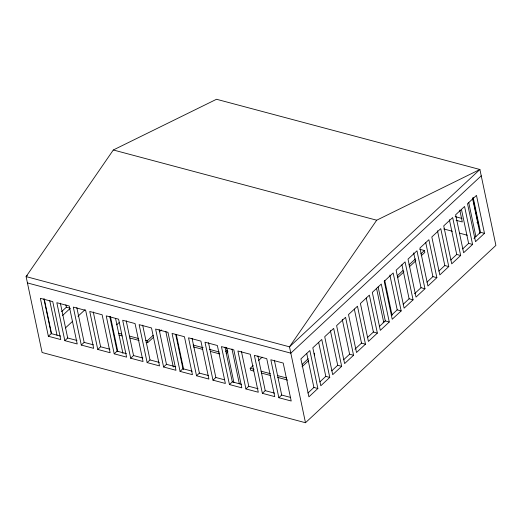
<?xml version="1.0" encoding="UTF-8"?>
<svg xmlns="http://www.w3.org/2000/svg" width="522" height="522" viewBox="0 0 522 522"><rect width="100%" height="100%" fill="white"/><g stroke="black" fill="none" stroke-linecap="round" stroke-linejoin="round"><path stroke-width="0.78" d="M113.313 149.984L26.1 276.601L42.093 352.507L305.481 422.729L495.9 245.399L479.907 169.493L216.519 99.271L113.313 149.984L376.695 220.206L479.907 169.493L289.488 346.823L26.1 276.601L27.288 275.499M376.695 220.206L289.488 346.823L305.481 422.729M61.603 311.641L66.372 307.197L69.674 308.078M62.581 315.477L70.333 308.254M48.37 336.272L60.748 339.568L52.748 301.618L40.37 298.316L48.37 336.272L51.234 333.604L60.513 336.077M65.459 327.927L72.61 321.271M77.974 316.273L85.119 309.618M64.832 340.657L77.21 343.959L69.211 306.009L56.833 302.708L64.832 340.657L67.697 337.995L76.975 340.468M81.295 345.049L93.673 348.35L85.673 310.394L73.295 307.099L81.295 345.049L84.159 342.38L93.438 344.859M116.66 324.821L119.049 322.603M97.758 349.44L110.129 352.735L102.136 314.786L89.758 311.484L97.758 349.44L100.615 346.771L109.901 349.244M114.214 353.825L126.592 357.126L118.598 319.177L106.22 315.875L114.214 353.825L117.078 351.156L126.363 353.635M145.684 340.422L147.23 340.833L153.2 335.281M130.676 358.216L143.054 361.518L135.054 323.562L122.683 320.26L130.676 358.216L133.541 355.547L142.826 358.02M146.088 342.321L147.635 342.732L153.599 337.179M159.562 331.62L161.35 329.956M147.139 362.601L159.517 365.902L151.517 327.953L139.139 324.651L147.139 362.601L150.003 359.939L159.288 362.412M163.601 366.992L175.979 370.294L167.98 332.338L155.602 329.043L163.601 366.992L166.466 364.323L175.744 366.803M180.064 371.383L192.442 374.679L184.442 336.729L172.064 333.428L180.064 371.383L182.928 368.715L192.207 371.188M196.526 375.768L208.904 379.07L200.905 341.12L188.527 337.819L196.526 375.768L199.384 373.106L208.669 375.579M225.785 351.593L227.579 349.929M226.189 353.492L227.977 351.828M212.983 380.16L225.36 383.461L217.367 345.505L204.989 342.204L212.983 380.16L215.847 377.491L224.356 379.762M229.445 384.544L241.823 387.846L233.83 349.897L221.452 346.595L229.445 384.544L232.31 381.882L241.595 384.355M253.705 371.012L250.612 370.189L250.208 368.291L253.196 365.511M258.56 360.513L262.142 357.178M245.908 388.936L258.286 392.237L250.286 354.281L237.908 350.986L245.908 388.936L248.772 386.267L258.057 388.746M481.238 175.816L290.819 353.153L27.431 282.931M262.37 393.327L274.748 396.622L266.749 358.673L254.371 355.371L262.37 393.327L265.235 390.658L274.52 393.131M302.258 364.297L308.221 358.744M402.951 270.52L397.581 275.525L397.986 277.423L403.95 271.864M408.922 264.967L415.479 258.853M420.849 253.855L424.432 250.521L424.83 252.42L421.247 255.754M302.062 366.751L308.619 360.643M409.32 266.866L415.877 260.752M278.833 397.712L291.211 401.013L283.211 363.064L270.833 359.762L278.833 397.712L281.697 395.05L290.206 397.314M383.076 322.492L384.199 321.454M307.934 393.001L313.898 387.448L317.859 388.505L309.859 350.549L300.913 358.882L308.907 396.837L317.859 388.505M319.829 381.921L325.8 376.362L329.76 377.419L321.761 339.47L312.815 347.802L320.808 385.751L329.76 377.419M331.731 370.835L337.701 365.283L341.662 366.333L333.662 328.384L324.717 336.716L332.71 374.672L341.662 366.333M343.633 359.749L349.603 354.197L353.564 355.254L345.564 317.298L336.618 325.637L344.611 363.586L353.564 355.254M354.94 349.225L361.505 343.111L365.465 344.168L357.466 306.218L348.513 314.551L356.513 352.5L365.465 344.168M367.436 337.584L373.4 332.031L377.36 333.088L369.367 295.132L360.415 303.465L368.415 341.421L377.36 333.088M379.337 326.504L385.301 320.945L389.262 322.002L381.269 284.053L372.317 292.385L380.316 330.335L389.262 322.002M391.239 315.418L397.203 309.866L401.164 310.923L393.17 272.967L384.218 281.299L392.218 319.255L401.164 310.923M403.141 304.339L409.104 298.78L413.065 299.837L405.072 261.887L396.12 270.22L404.119 308.169L413.065 299.837M414.448 293.808L421.006 287.7L424.967 288.751L416.974 250.801L408.021 259.134L416.021 297.09L424.967 288.751M426.944 282.167L432.908 276.614L436.868 277.671L428.869 239.715L419.923 248.054L427.923 286.004L436.868 277.671M438.845 271.088L444.809 265.528L448.77 266.585L440.77 228.636L431.824 236.968L439.824 274.918L448.77 266.585M450.747 260.002L456.711 254.449L460.672 255.506L452.672 217.55L443.726 225.882L451.726 263.838L460.672 255.506M462.649 248.922L468.612 243.363L472.573 244.42L464.573 206.471L455.628 214.803L463.627 252.752L472.573 244.42M473.95 238.391L480.514 232.283L484.475 233.334L476.475 195.385L467.529 203.717L475.529 241.673L484.475 233.334M455.112 216.61L462.074 218.47M476.984 222.444L478.537 222.855M456.117 220.31L462.303 221.961L459.804 210.098M443.726 228.949L452.372 231.253M459.445 233.138L467.307 235.233M419.786 249.288L424.432 250.521M193.055 345.009L203.11 347.691M209.302 349.342L219.357 352.024M193.453 346.908L202.738 349.388M210.477 351.45L219.755 353.923M118.611 333.206L121.704 334.028M129.443 336.09L138.721 338.569M250.208 368.291L254.077 369.322M261.039 371.175L270.324 373.654M277.286 375.507L286.565 377.98M119.009 335.104L122.102 335.927M129.841 337.988L139.126 340.461M261.437 373.073L270.722 375.546M277.684 377.406L287.739 380.088M473.18 197.492L480.514 232.283M472.769 197.884L478.765 226.346M472.619 198.66L479.972 233.536M468.684 202.321L475.868 236.414M461.448 209.368L468.612 243.363M449.377 219.658L456.711 254.449M437.482 230.744L444.809 265.528M425.743 242.613L432.908 276.614M413.678 252.909L421.006 287.7M401.94 264.784L409.104 298.78M389.875 275.074L397.203 309.866M384.747 280.49L392.1 315.373M378.137 286.95L385.301 320.945M376.532 288.255L383.716 322.342M366.235 298.029L373.4 332.031M354.34 309.115L361.505 343.111M342.269 319.405L349.603 354.197M330.367 330.491L337.701 365.283M318.635 342.367L325.8 376.362M314.185 353.192L314.583 355.084M306.734 353.446L313.898 387.448M274.363 360.258L281.697 395.05M257.901 355.867L265.235 390.658M241.438 351.482L248.772 386.267M231.996 348.996L239.35 383.879M226.555 347.541L233.902 382.424M224.982 347.091L232.31 381.882M208.519 342.7L215.847 377.491M192.057 338.315L199.384 373.106M176.332 334.674L183.685 369.556M175.764 334.713L182.928 368.715M165.781 331.339L173.297 367.018M159.132 329.539L166.466 364.323M147.23 340.833L147.635 342.732M142.669 325.147L150.003 359.939M126.213 320.756L133.541 355.547M115.564 318.472L122.911 353.355M110.455 316.593L117.809 351.469M109.75 316.371L117.078 351.156M93.288 311.98L100.615 346.771M76.825 307.595L84.159 342.38M65.876 304.828L66.372 307.197M60.363 303.204L67.697 337.995M49.681 300.385L57.035 335.268M44.239 298.936L51.587 333.819M43.9 298.812L51.234 333.604"/></g></svg>
